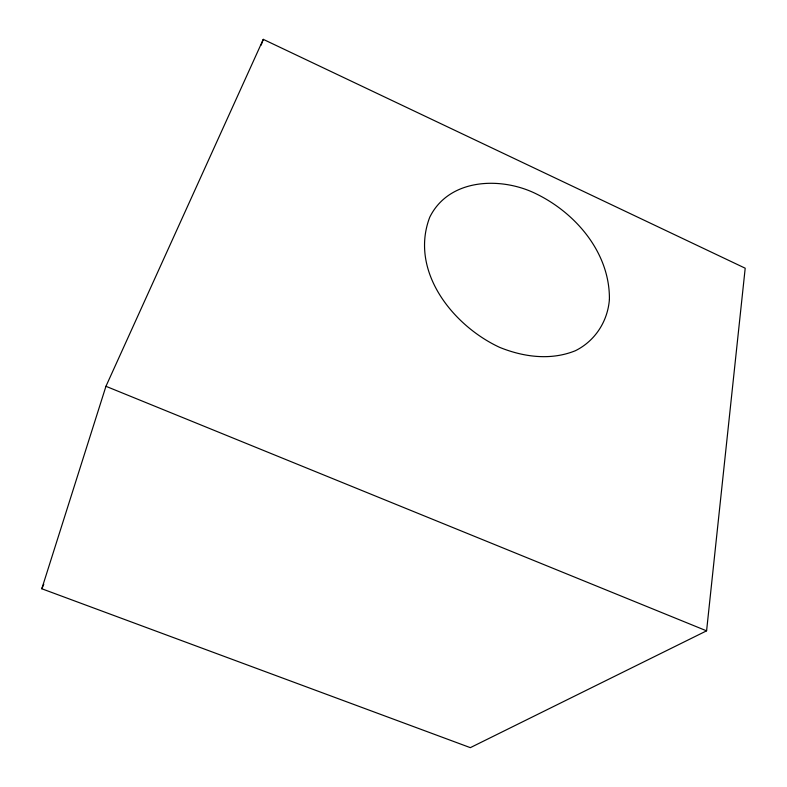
<?xml version="1.0" encoding="UTF-8"?>
<svg xmlns="http://www.w3.org/2000/svg" width="787" height="787" viewBox="0 0 787 787"><rect width="100%" height="100%" fill="white"/><g stroke="black" fill="none" stroke-linecap="round" stroke-linejoin="round"><path stroke-width="1.18" d="M706.588 630.84L745.2 268.21L263.271 39.35L105.95 386.299L41.8 588.765L470.331 747.65L706.588 630.84L105.95 386.299M261.166 45.105L263.271 39.35M41.8 588.765L43.777 584.269M609.404 299.513C607.692 321.401 595.11 340.958 575.336 350.746C550.762 360.692 523.719 357.101 499.696 347.382C452.682 325.602 409.25 270.944 429.751 217.212C449.141 177.97 501.653 176.465 536.596 194.045C576.418 213.582 610.014 253.414 609.404 299.513"/></g></svg>
